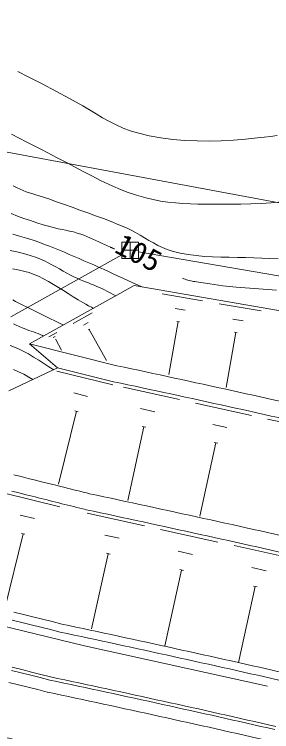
# Model space of a CAD drawing. Units: millimetres, scale not verified. Extents: x 40000 to 680000, y 20000 to 380000.
# Drawn here: x 187670 to 203361, y 314048 to 357880 of the extents above; entities that cross this region are included whole.
import ezdxf
from ezdxf.enums import TextEntityAlignment as Align

# ---------------------------------------------------------------- set-up
doc = ezdxf.new("R2010")
doc.units = ezdxf.units.MM
doc.header["$LTSCALE"] = 1000
doc.linetypes.add('CHAIN', pattern=[18.5, 12, -1.5, 3.5, -1.5])
for name, color, linetype, lineweight in [('M-BGD', 7, 'Continuous', 13), ('M-BMK', 2, 'CHAIN', 13), ('M-BMK-ROW', 30, 'Continuous', 13), ('M-STR-HTXT', 7, 'Continuous', 13)]:
    doc.layers.add(name, color=color, linetype=linetype, lineweight=lineweight)
doc.styles.add('ＭＳ ゴシック', font='')
doc.styles.get('ＭＳ ゴシック').set_extended_font_data('MS Gothic')

msp = doc.modelspace()

# ---------------------------------------------------------------- linework, layer by layer
at = {"layer": 'M-BGD'}
for p, q in [((188589, 337737), (194970, 341301)), ((194970, 341301), (209179, 338839)), ((196678, 340802), (199145, 340375)), ((200164, 340198), (202727, 339754)), ((197475, 339902), (198092, 339795)), ((191255, 338997), (192417, 339646)), ((200992, 339263), (201633, 339152)), ((191885, 338892), (192176, 339054)), ((197655, 339108), (197096, 335881)), ((197578, 339121), (197732, 339095)), ((189777, 338171), (190270, 338447)), ((192189, 338604), (192261, 338644)), ((192225, 338624), (193281, 336733)), ((201179, 338438), (200597, 335076)), ((201099, 338452), (201260, 338424)), ((190044, 338127), (190168, 338196)), ((190173, 338005), (190204, 338022)), ((190189, 338013), (190553, 337361)), ((188589, 337737), (193929, 336411)), ((190310, 336280), (188589, 337737)), ((187340, 334878), (190310, 336280)), ((190310, 336280), (193720, 335433)), ((190268, 336085), (193667, 335240)), ((194319, 335096), (197736, 334340)), ((191289, 334748), (192139, 334537)), ((198712, 334124), (202127, 333369)), ((191460, 333623), (190352, 329163)), ((191354, 333649), (191567, 333597)), ((195373, 333787), (196228, 333598)), ((203103, 333153), (206517, 332398)), ((195467, 332691), (195681, 332644)), ((199766, 332816), (200620, 332627)), ((195574, 332667), (194581, 328178)), ((199966, 331697), (198974, 327210)), ((199859, 331721), (200073, 331674)), ((186978, 328642), (190452, 327794)), ((188027, 327282), (188895, 327070)), ((192116, 327396), (195599, 326627)), ((188207, 326134), (187092, 321566)), ((188098, 326160), (188315, 326107)), ((196582, 326409), (200083, 325637)), ((193191, 326062), (194062, 325870)), ((201066, 325420), (204584, 324643)), ((193396, 324921), (192381, 320324)), ((193287, 324945), (193505, 324897)), ((197663, 325069), (198538, 324876)), ((172057, 324139), (191948, 319295)), ((197869, 323923), (196849, 319301)), ((197759, 323947), (197978, 323898)), ((202152, 324073), (203032, 323879)), ((202359, 322920), (201333, 318275)), ((202249, 322945), (202469, 322896)), ((191948, 319295), (203108, 316836))]:
    msp.add_line(p, q, dxfattribs=at)
for points in [[(187882, 354379), (188515, 354055), (189360, 353625), (190202, 353192), (191035, 352747), (191441, 352518), (191844, 352280), (192246, 352037), (192649, 351795), (193054, 351559), (193463, 351333), (193878, 351123), (194301, 350932), (194734, 350767), (195177, 350633), (195891, 350466), (196612, 350337), (197341, 350242), (198075, 350179), (198812, 350146), (199551, 350139), (200291, 350157), (201029, 350196), (201765, 350254), (202495, 350328), (202896, 350374), (203299, 350424), (203704, 350482)], [(187504, 350558), (188431, 350074), (189358, 349595), (190284, 349117), (190810, 348841), (191336, 348560), (191863, 348280), (192391, 348004), (192924, 347736), (193461, 347480), (194004, 347241), (194555, 347022), (195113, 346828), (195682, 346662), (196128, 346557), (196578, 346472), (197032, 346405), (197488, 346354), (197947, 346318), (198407, 346293), (198869, 346278), (199330, 346272), (199790, 346271), (200250, 346275), (200865, 346280), (201483, 346287), (202102, 346300), (202722, 346322), (203339, 346360), (203954, 346416)], [(187599, 347391), (187832, 347274), (188018, 347190), (188207, 347112), (188399, 347042), (188593, 346976), (188788, 346913), (188984, 346852), (189180, 346792), (189376, 346731), (189571, 346668), (189764, 346601), (190240, 346430), (190718, 346261), (191195, 346092), (191672, 345923), (192149, 345752), (192624, 345578), (193098, 345399), (193569, 345215), (194037, 345024), (194502, 344825), (194785, 344691), (195062, 344543), (195336, 344387), (195607, 344226), (195878, 344065), (196150, 343908), (196426, 343760), (196707, 343624), (196994, 343505), (197290, 343408), (197775, 343289), (198265, 343199), (198759, 343134), (199258, 343090), (199759, 343062), (200262, 343046), (200766, 343037), (201270, 343031), (201773, 343022), (202274, 343008), (202766, 342987), (203258, 342965), (203750, 342943)], [(187475, 345702), (187863, 345555), (188255, 345414), (188648, 345278), (189042, 345146), (189436, 345016), (189661, 344948), (189889, 344887), (190118, 344833), (190348, 344783), (190579, 344735), (190810, 344686), (191040, 344635), (191269, 344580), (191496, 344518), (191720, 344447), (191907, 344380), (192091, 344308), (192273, 344231), (192455, 344151), (192635, 344068), (192815, 343984), (192994, 343900), (193174, 343816), (193354, 343733), (193535, 343653), (193560, 343642), (193585, 343631), (193610, 343621), (193635, 343610), (193660, 343600), (193685, 343589), (193710, 343578), (193734, 343568), (193759, 343557), (193784, 343546)], [(195490, 341211), (195188, 341349), (194890, 341482), (194592, 341616), (194295, 341752), (193999, 341889), (193702, 342026), (193405, 342163), (193109, 342299), (192811, 342434), (192513, 342567), (192214, 342698), (191916, 342827), (191618, 342956), (191320, 343085), (191021, 343212), (190722, 343339), (190422, 343464), (190122, 343586), (189820, 343706), (189517, 343823), (189213, 343936), (188810, 344075), (188402, 344203), (187992, 344323), (187580, 344438)], [(187418, 343445), (187825, 343358), (188229, 343260), (188628, 343146), (189023, 343015), (189264, 342920), (189500, 342814), (189732, 342698), (189962, 342576), (190189, 342449), (190416, 342321), (190642, 342192), (190870, 342065), (191100, 341944), (191333, 341829), (191501, 341752), (191671, 341678), (191842, 341606), (192013, 341535), (192185, 341465), (192357, 341396), (192528, 341325), (192699, 341253), (192868, 341179), (193037, 341101), (193434, 340906), (193827, 340701), (193862, 340682)], [(187549, 342335), (187807, 342288), (188064, 342234), (188318, 342172), (188569, 342099), (188815, 342013), (189138, 341878), (189453, 341726), (189761, 341559), (190063, 341382), (190362, 341197), (190659, 341008), (190955, 340817), (191252, 340627), (191552, 340443), (191855, 340267), (192025, 340172), (192195, 340077), (192365, 339982), (192487, 339914)], [(197926, 341761), (198006, 341726), (198088, 341695), (198172, 341667), (198256, 341642), (198341, 341619), (198427, 341599), (198514, 341580), (198601, 341563), (198687, 341547), (198774, 341532), (199582, 341403), (200393, 341297), (201206, 341210), (202022, 341139), (202839, 341080), (203657, 341031)], [(187577, 340427), (187742, 340342), (187906, 340258), (188070, 340173), (188235, 340089), (188401, 340007), (188648, 339884), (188895, 339762), (189142, 339639), (189388, 339516), (189635, 339394), (189883, 339272), (190130, 339150), (190378, 339030), (190626, 338910), (190660, 338894)], [(189455, 338221), (189388, 338254), (189252, 338314), (189114, 338370), (188975, 338422), (188835, 338473), (188694, 338522), (188554, 338571), (188414, 338622), (188275, 338675), (188137, 338731), (187961, 338809), (187787, 338890), (187614, 338975)], [(187408, 337649), (187873, 337455), (188204, 337299), (188527, 337126), (188843, 336940), (189156, 336746), (189466, 336548), (189775, 336350), (190069, 336166)], [(187609, 336180), (187929, 336040), (188240, 335883), (188545, 335713), (188796, 335565)], [(187631, 329749), (188075, 329638), (188518, 329526), (188961, 329415), (189404, 329303), (189847, 329191), (190290, 329080), (190487, 329031), (190684, 328981), (190881, 328932), (191079, 328882), (191276, 328833), (191473, 328784), (191670, 328734), (191867, 328685), (192065, 328636), (192262, 328586)], [(187509, 328744), (187952, 328634), (188395, 328524), (188576, 328478), (188757, 328433), (188938, 328388), (189119, 328342), (189300, 328297), (189482, 328252), (189663, 328206), (189844, 328161), (190025, 328116), (190206, 328070), (190387, 328025), (190569, 327979), (190750, 327934), (190931, 327889), (191113, 327843), (191294, 327798), (191475, 327752), (191656, 327707), (191838, 327662), (192019, 327616)], [(187631, 321357), (188218, 321211), (188805, 321064), (189392, 320918), (189979, 320771), (190566, 320624)], [(187528, 320868), (188115, 320722), (188702, 320575), (189288, 320428), (189875, 320282), (190461, 320135)], [(189836, 317201), (189252, 317347), (188667, 317494), (188082, 317640), (187497, 317786)], [(187538, 317982), (188123, 317836), (188708, 317689), (189293, 317543), (189878, 317396)], [(187342, 317052), (187927, 316906), (188511, 316760), (189096, 316614), (189680, 316467)]]:
    msp.add_lwpolyline(points, dxfattribs=at)
for radius in [1023641, 1022641, 1015641, 1014641, 1007500, 1007000, 1004200, 1004000, 1003250]:
    msp.add_arc((-19350, -664765), radius, 77.17199, 77.97413, dxfattribs=at)
at = {"layer": 'M-BMK'}
msp.add_arc((-19337, -664768), 1000000, 76.78023, 83.97091, dxfattribs=at)
at = {"layer": 'M-BMK-ROW'}
for p, q in [((194232, 342964), (194232, 343964)), ((194232, 343964), (195232, 343964)), ((194732, 342964), (194732, 343964)), ((195232, 343964), (195232, 342964)), ((195232, 343464), (194232, 343464)), ((210262, 340773), (195232, 343377)), ((194232, 343185), (187458, 339402)), ((195232, 342964), (194232, 342964))]:
    msp.add_line(p, q, dxfattribs=at)
at = {"layer": 'M-STR-HTXT'}
msp.add_line((231587, 341188), (88934, 367772), dxfattribs=at)

# ---------------------------------------------------------------- texts
at = {"layer": 'M-BGD', "style": 'ＭＳ ゴシック', "width": 1.05}
msp.add_text('105', height=1320, rotation=332.864, dxfattribs=at).set_placement((193515, 343021), align=Align.BOTTOM_LEFT)

doc.saveas('drawing.dxf')
